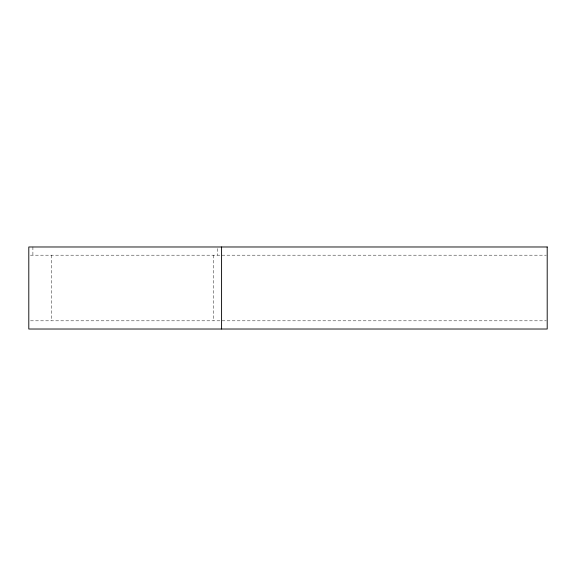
<?xml version="1.0" encoding="UTF-8"?>
<svg xmlns="http://www.w3.org/2000/svg" width="576" height="576" viewBox="0 0 576 576"><rect width="100%" height="100%" fill="white"/><g stroke="black" fill="none" stroke-linecap="round" stroke-linejoin="round"><path stroke-width="0.43" stroke-dasharray="2.88 2.16" d="M30.442 255.182L546.3 255.182M30.535 320.818L546.3 320.818M217.483 248.623L217.483 255.182M213.386 255.182L213.386 320.818M51.358 255.182L51.358 320.818M32.904 246.982L32.904 255.182"/><path stroke-width="0.86" d="M221.587 246.982L221.587 329.018M547.2 246.982L28.8 246.982L28.8 329.018L547.2 329.018L547.2 246.982"/></g></svg>
